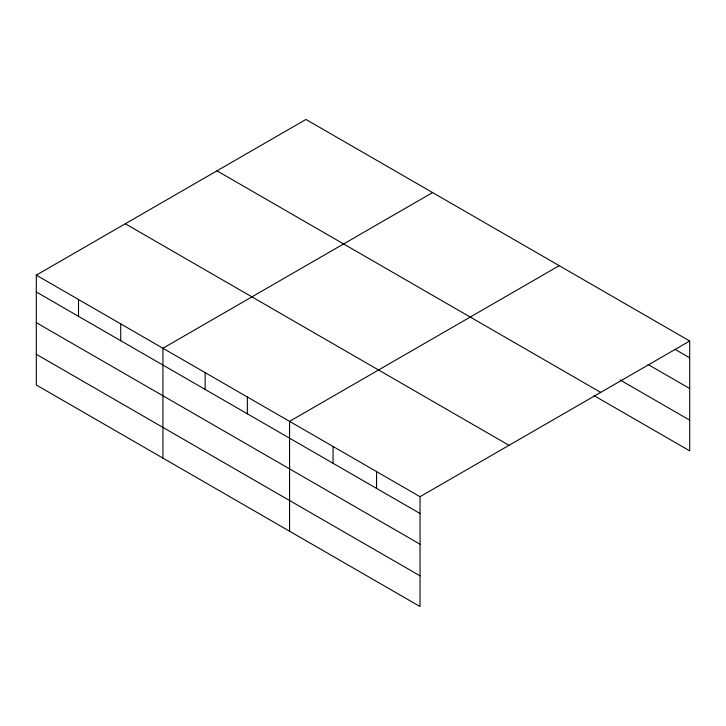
<?xml version="1.0" encoding="UTF-8"?>
<svg xmlns="http://www.w3.org/2000/svg" width="726" height="726" viewBox="0 0 726 726"><rect width="100%" height="100%" fill="white"/><g stroke="black" fill="none" stroke-linecap="round" stroke-linejoin="round"><path stroke-width="1.09" d="M420.045 544.21L420.045 496.693L36.3 275.145L36.3 384.998L420.045 606.546L420.045 544.21L36.3 322.662M594.022 395.616L689.7 450.855L689.7 341.002L305.955 119.454L36.3 275.145M432.596 192.571L162.933 348.253L162.933 458.106M559.229 265.68L289.574 421.361L289.574 531.214M420.045 496.693L689.7 341.002M675.207 349.451L689.7 357.827M648.146 364.534L689.7 388.528M620.113 379.979L689.7 420.154M216.974 170.828L600.711 392.385M125.289 223.762L509.026 445.319M36.3 291.961L420.045 513.509M36.3 354.288L420.045 575.845M376.549 471.582L376.549 488.398M333.062 446.472L333.062 463.288M247.357 396.995L247.357 413.811M205.149 372.62L205.149 389.445M120.725 323.887L120.725 340.703M78.508 299.511L78.508 316.327"/></g></svg>
